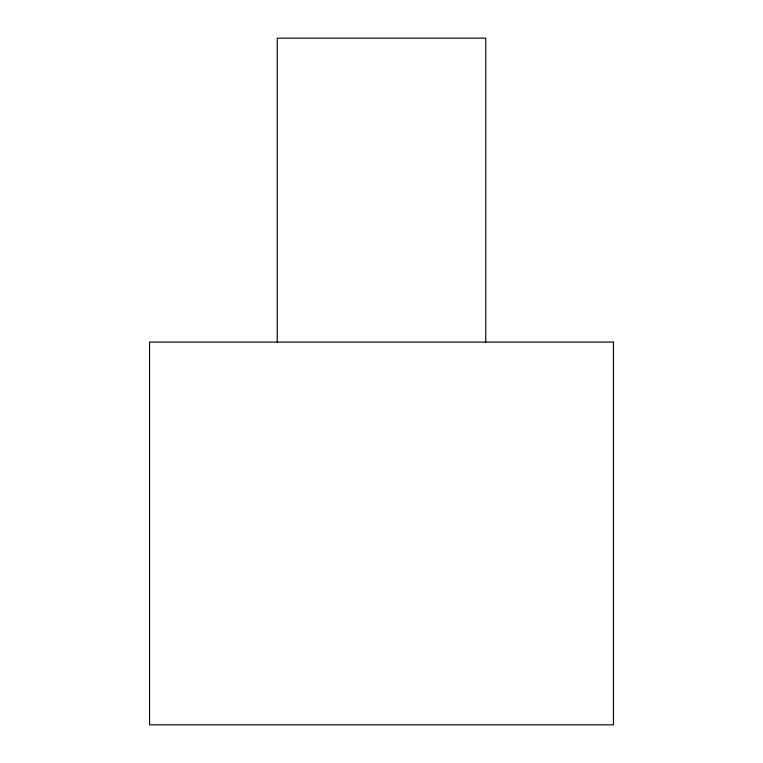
<?xml version="1.0" encoding="UTF-8"?>
<svg xmlns="http://www.w3.org/2000/svg" width="763" height="763" viewBox="0 0 763 763"><rect width="100%" height="100%" fill="white"/><g stroke="black" fill="none" stroke-linecap="round" stroke-linejoin="round"><path stroke-width="1.14" d="M485.773 342.072L485.773 38.15L277.227 38.15L277.227 342.072M613.452 342.072L149.548 342.072L149.548 724.85L613.452 724.85L613.452 342.072"/></g></svg>
